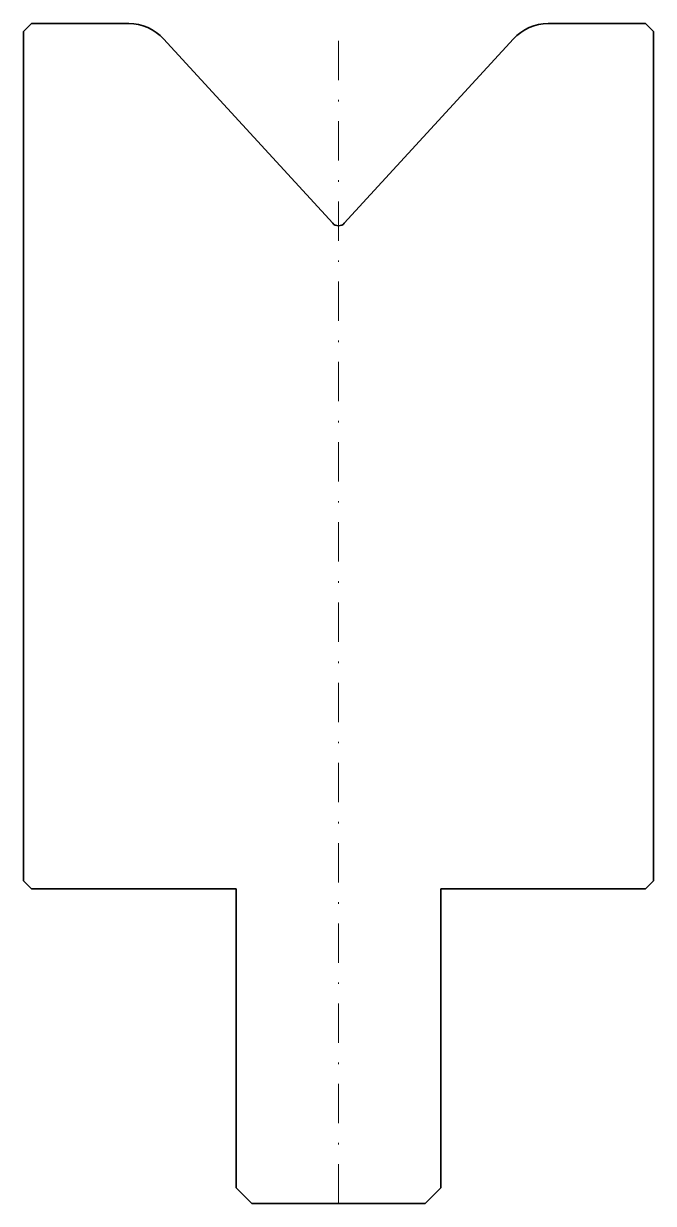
# Model space of a CAD drawing. Header units: millimetres. Extents: x -20 to 20, y -75 to 0.
import ezdxf

# ---------------------------------------------------------------- set-up
doc = ezdxf.new("R2010")
doc.units = ezdxf.units.MM
doc.header["$LTSCALE"] = 5
doc.linetypes.add('AUSGEZOGEN', pattern=[0])
doc.linetypes.add('DASHDOT', pattern=[1, 0.5, -0.25, 0, -0.25])
doc.layers.add('2', color=7, linetype='Continuous')

msp = doc.modelspace()

# ---------------------------------------------------------------- linework, layer by layer
at = {"layer": '2', "color": 7, "linetype": 'AUSGEZOGEN', "lineweight": 35}
for p, q in [((-20, -0.5), (-19.5, 0)), ((-19.5, 0), (-13.32, 0)), ((13.32, 0), (19.5, 0)), ((19.5, 0), (20, -0.5)), ((-20, -54.5), (-20, -0.5)), ((20, -0.5), (20, -54.5)), ((-11.108, -0.973), (-0.369, -12.693)), ((0.369, -12.693), (11.108, -0.973)), ((-19.5, -55), (-20, -54.5)), ((20, -54.5), (19.5, -55)), ((-6.498, -55), (-19.5, -55)), ((-6.5, -74), (-6.5, -55)), ((6.5, -55), (6.5, -74)), ((19.5, -55), (6.5, -55)), ((-5.5, -75), (-6.5, -74)), ((6.5, -74), (5.5, -75)), ((5.5, -75), (-5.5, -75))]:
    msp.add_line(p, q, dxfattribs=at)
at = {"layer": '2', "color": 7, "linetype": 'DASHDOT', "lineweight": 18}
msp.add_line((0, -75), (0, 0), dxfattribs=at)
at = {"layer": '2', "color": 7, "linetype": 'AUSGEZOGEN', "lineweight": 35}
for centre, radius, start, end in [((-13.32, -3), 3, 42.5, 90), ((13.32, -3), 3, 90, 137.5), ((0, -12.356), 0.5, 222.5, 317.5)]:
    msp.add_arc(centre, radius, start, end, dxfattribs=at)

doc.saveas('drawing.dxf')
